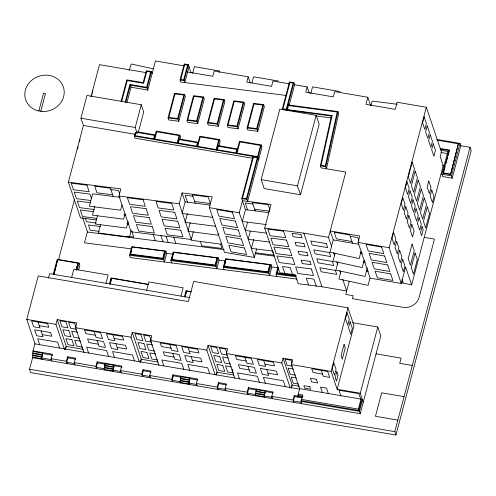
<?xml version="1.0" encoding="UTF-8"?>
<svg xmlns="http://www.w3.org/2000/svg" width="496" height="496" viewBox="0 0 496 496"><rect width="100%" height="100%" fill="white"/><g stroke="black" fill="none" stroke-linecap="round" stroke-linejoin="round"><path stroke-width="0.74" d="M138.291 132.413L143.697 111.984L141.242 104.737L86.961 95.461L80.935 118.215L83.39 125.463L68.386 182.15L120.85 188.908L118.978 195.994L131.074 231.744L191.326 239.506L191.406 238.024M331.551 246.301L328.526 237.367L345.805 172.081L321.079 167.859L320.379 165.8L331.365 116.014L282.224 109.331L289.472 81.933L293.905 82.689L294.599 84.742L289.106 105.493M337.95 111.532L338.644 113.584L326.467 168.776L325.767 166.724L337.95 111.532L288.021 104.916M253.698 239.494L251.385 248.372L272.868 251.081M38.831 110.999L43.555 93.167L45.465 93.49L40.746 111.321M35.092 344.026L26.753 319.387L38.254 275.925L188.35 301.574L193.682 281.43L347.944 307.793L353.995 325.667L337.162 389.267L360.251 393.216L363.277 402.151M90.991 96.739L99.485 64.66L146.252 72.652M77.512 149.197L78.095 147.014M79.441 141.918L80.017 139.736M91.4 96.726L91.983 94.544M92.368 93.087L92.944 90.904M48.453 278.132L49.637 273.656L189.98 297.637M436.585 139.395L460.021 143.4L460.815 145.731L470.059 147.312L471.2 150.685L395.938 435.029L30.69 372.614L29.549 369.241L32.6 357.703L32.99 350.914L34.869 343.84L299.541 389.069M53.283 274.263L57.232 259.34L79.062 263.072L79.85 265.403L78.666 269.88M53.723 274.629L57.666 259.724L77.878 263.178L76.279 270.401M54.095 274.4L57.666 259.724M58.615 259.427L74.474 199.504M32.6 355.055L42.048 356.674L42.445 355.186L42.644 353.121L33.195 351.503M42.048 359.321L41.596 357.969L42.644 353.121M64.548 349.742L55.961 324.378L57.22 319.616L76.806 322.964L75.541 327.726L83.88 352.358M71.641 277.413L73.836 269.117L108.153 274.976L105.958 283.278M51.906 361.007L51.119 358.676L52.297 354.212L32.99 350.914M76.105 269.886L77.878 263.178M121.061 101.5L126.79 79.868L143.152 82.665L146.308 70.723L151.423 71.598L152.117 73.656M121.805 101.11L127.249 80.538L143.604 83.334L146.766 71.399L150.666 72.063L146.618 87.339L129.859 84.475L125.122 102.381M77.289 269.787L79.062 263.072M94.717 206.398L92.405 215.14L123.628 219.164L125.023 213.869M125.773 102.306L130.318 85.151L147.076 88.009L147.771 90.067L131.012 87.203L130.318 85.151M127.063 102.126L131.012 87.203M97.576 215.307L95.263 224.043L126.48 228.067L128.253 221.359M65.404 349.116L66.129 346.394L83.446 349.358M65.577 349.147L66.297 346.425L57.22 319.616M100.595 224.248L98.282 232.984L129.506 237.007L131.279 230.299M67.189 363.618L66.402 361.286L67.58 356.822L75.442 358.168L74.264 362.632L75.051 364.957M67.58 356.822L67.915 357.808L66.737 362.266L74.598 363.611M252.867 158.323L135.036 138.192L134.342 136.133L135.327 132.401L136.977 132.686L135.222 127.491L141.242 104.737M147.076 88.009L151.423 71.598M147.771 90.067L155.477 60.971L183.421 65.745M136.977 132.686L137.206 131.818L155.273 134.906M122.004 204.929L120.602 210.223L89.379 206.2L92.659 193.818L120.125 197.358M109.43 283.861L111.011 277.89L148.701 284.332M109.87 284.227L111.451 278.275L148.273 284.568M110.242 283.997L111.426 279.533M154.058 139.506L156.277 131.105L179.843 135.135L180.538 137.187L179.868 139.723M96.72 368.664L95.933 366.333L97.111 361.869L121.731 366.079L120.553 370.537L121.34 372.868M97.111 361.869L97.445 362.855L96.261 367.313L104.123 368.658L104.582 370.004M296.899 279.068L130.293 257.604L129.506 255.273L131.775 246.692L165.893 251.088L166.681 253.419L164.412 262L163.624 259.668L165.893 251.088M130.355 254.101L132.221 247.039L164.703 251.224L163.004 258.8L130.529 254.615L130.355 254.101L162.831 258.286L163.004 258.8M130.529 254.615L131.651 250.381M168.045 117.912L174.561 93.291L184.642 94.569L185.337 96.627L178.82 121.247L168.739 119.964L168.045 117.912L178.12 119.189L178.82 121.247M286.341 95.474L180.687 82.045L179.986 79.986L184.233 63.947L188.319 64.647L191.109 72.887M113.286 370.952L104.389 369.433L105.171 363.804L114.074 365.323L113.026 370.177L113.479 371.529M104.123 368.658L105.171 363.804M189.019 66.7L184.816 82.572L184.121 80.519L188.319 64.647M178.12 119.189L184.642 94.569M104.582 367.356L113.479 368.875L114.074 365.323M192.634 73.402L194.413 66.687L219.585 70.99L219.195 72.478M177.618 143.53L179.843 135.135M186.992 120.317L193.508 95.697L203.583 96.98L204.284 99.033L197.761 123.653L187.686 122.376L186.992 120.317L197.067 121.601L197.761 123.653M139.32 361.832L130.981 337.199L132.24 332.438L151.826 335.78L150.561 340.541L158.9 365.18M146.661 290.234L148.856 281.933L183.173 287.798L180.978 296.1M197.067 121.601L203.583 96.98M162.831 258.286L164.703 251.224M191.326 239.506L179.23 203.757L182.094 192.938L212.189 196.819L209.324 207.638L224.452 252.321L254.38 257.436L256.624 248.942M196.986 146.841L199.801 136.208L219.443 139.562L220.137 141.614L218.891 146.314M140.604 361.255L140.969 359.898M140.418 362.644L141.317 359.247L132.24 332.438M182.094 192.938L185.12 201.878L182.057 213.441L212.152 217.322L212.35 216.572M171.653 262.93L170.866 260.598L173.135 252.018L218.277 257.839L219.071 260.164L216.795 268.745L216.008 266.414L218.277 257.839M207.551 122.934L214.067 98.313L224.142 99.591L224.837 101.649L218.321 126.269L208.246 124.986L207.551 122.934L217.626 124.211L218.321 126.269M171.709 259.433L173.581 252.371L217.087 257.976L215.388 265.552L171.883 259.947L171.709 259.433L215.214 265.038L215.388 265.552M172.075 259.241L172.819 256.413M173.191 255.006L173.581 252.371M142.612 376.501L141.819 374.176L143.003 369.712L150.865 371.058L149.68 375.515L150.474 377.847M143.003 369.712L143.332 370.692L142.154 375.156L150.015 376.501M187.376 213.702L185.082 222.375L215.177 226.257L215.376 225.513M190.228 222.611L187.934 231.285L218.029 235.166L218.414 233.721M217.626 124.211L224.142 99.591M193.421 231.589L191.121 240.244L221.21 244.206L221.427 243.381M216.622 150.195L219.443 139.562M227.298 125.445L233.821 100.824L243.896 102.102L244.59 104.16L238.074 128.78L227.999 127.497L227.298 125.445L237.379 126.722L238.074 128.78M184.45 296.676L186.031 290.712L191.313 291.611M184.89 297.048L186.471 291.09L190.985 291.865M186.05 293.837L186.471 291.09M187.618 71.994L212.79 76.297L214.191 71.002L248.18 76.812L246.779 82.1L271.56 86.335L272.961 81.046L289.422 83.861M237.379 126.722L243.896 102.102M172.54 381.616L171.746 379.285L172.93 374.827L197.551 379.037L196.373 383.495L197.16 385.826M172.93 374.827L173.259 375.807L172.081 380.271L179.943 381.61L180.401 382.962M251.993 82.764L253.574 76.793L278.355 81.028M236.263 153.549L239.518 141.242L261.299 144.962L262 147.021L247.609 201.382L246.909 199.324L261.299 144.962M189.106 383.91L180.203 382.385L180.99 376.762L189.887 378.281L188.84 383.135L189.298 384.481M179.943 381.61L180.73 378.646M247.051 127.956L253.568 103.335L263.649 104.613L264.343 106.671L257.827 131.291L247.746 130.008L247.051 127.956L257.133 129.233L257.827 131.291M215.214 265.038L217.087 257.976M180.401 380.314L189.298 381.833L189.887 378.281M257.133 129.233L263.649 104.613M224.037 269.681L223.25 267.35L225.519 258.769L271.064 264.641L271.858 266.966L269.582 275.547L268.795 273.215L271.064 264.641M266.358 224.589L242.327 221.495L245.464 209.653L241.744 198.66L252.929 156.401M224.093 266.185L225.965 259.123L269.874 264.777L268.175 272.354L224.266 266.699L224.093 266.185L268.001 271.839L268.175 272.354M224.266 266.699L225.389 262.458M254.38 257.436L239.252 212.753L242.439 200.719L270.977 204.395L264.703 228.104L279.825 272.788L295.139 274.759L298.164 283.7L321.96 286.762L346.673 290.985L342.724 279.316M215.14 374.79L206.801 350.151L208.06 345.39L227.639 348.738L226.381 353.499L234.72 378.138M247.51 222.289L245.353 230.429L266.383 233.139M261.175 179.633L279.837 109.126L316.15 115.332L319.176 124.273L300.514 194.773L264.201 188.573L261.175 179.633L297.488 185.839L300.514 194.773M250.362 231.198L248.211 239.339L269.235 242.048M216.244 374.895L216.963 372.174L233.703 375.032M216.417 374.92L217.136 372.198L208.06 345.39M286.651 110.087L293.905 82.689M218.029 389.391L217.242 387.06L218.42 382.602L226.281 383.941L225.103 388.405L225.891 390.736M218.42 382.602L218.755 383.582L217.57 388.046L225.432 389.385M294.599 84.742L307.167 86.893L305.772 92.182L333.306 96.887L334.701 91.599L367.821 97.259L370.617 105.505M310.787 93.589L312.567 86.874L340.101 91.58M268.001 271.839L269.874 264.777M297.488 185.839L316.15 115.332M276.824 276.483L276.036 274.152L277.927 267.003M296.193 275.962L277.053 273.501L278.38 267.332M277.053 273.501L278.554 267.846M247.957 394.506L247.169 392.175L248.347 387.717L272.967 391.921L271.789 396.385L272.577 398.716M248.347 387.717L248.682 388.697L247.498 393.154L255.359 394.5L255.818 395.851M265.31 391.17L265.044 393.055L256.147 391.53L256.017 391.139L256.407 389.651L265.31 391.17L264.263 396.019L264.715 397.37M255.359 394.5L256.407 389.651M264.653 394.537L255.756 393.018L255.626 395.275L264.523 396.794M290.16 387.612L281.821 362.973L283.08 358.211L292.683 359.854L291.425 364.616L299.764 389.248M367.821 97.259L365.949 104.346L395.194 109.343L397.073 102.257L426.318 107.254L441.446 151.937L440.2 156.649L443.219 165.583L411.649 284.878L401.072 282.677M291.443 387.035L291.803 385.671M291.257 388.424L292.156 385.02L283.08 358.211M411.649 284.878L405.598 267.003L401.239 283.47L370.152 278.157L358.056 242.414L359.749 236.015L330.218 230.969L333.244 239.903L329.97 252.272L359.166 258.59L361.082 251.348M293.849 402.349L293.055 400.018L294.24 395.554L302.101 396.899M371.045 105.462L372.205 101.06L397.222 104.284M294.24 395.554L294.568 396.54L293.39 400.997L301.252 402.343M335.141 253.109L332.996 261.206L362.192 267.524L364.107 260.282M301.711 403.688L300.917 401.363L302.653 394.934L298.22 394.171L298.679 395.523L303.112 396.279M337.429 264.145L335.848 270.115L365.044 276.433L367.338 267.772M337.621 263.438L337.993 262.012M340.833 271.659L338.873 279.05L368.069 285.367L369.985 278.132M349.234 281.319L345.768 294.419L353.183 295.69L352.396 298.673L403.074 307.334A13.473 12.171 -18.7 0 0 419.12 297.278L434.434 239.091L424.229 237.348M337.162 389.267L331.111 371.399L347.944 307.793M401.239 283.47L389.137 247.721L426.318 107.254M360.251 393.216L377.778 327L352.83 322.735M358.366 409.113L301.475 399.392L301.934 400.743L358.825 410.465L358.366 409.113L361.02 399.094L299.696 388.616L297.668 396.143L297.997 397.122M358.825 410.465L361.472 400.439L361.02 399.094M32.6 357.703L360.22 413.689L359.433 411.358L362.489 399.819L360.214 399.435M360.22 413.689L380.804 335.935L377.778 327M460.815 145.731L452.222 178.188L442.643 176.551L441.855 174.22L447.882 151.466L441.031 150.294M437.249 140.194L458.354 143.803L450.529 174.53L443.35 173.302L443.176 172.788L449.196 150.034L440.07 148.471M443.35 173.302L445.104 166.681M445.879 163.742L447.628 157.145M448.012 155.682L449.178 151.28M450.529 174.53L458.354 143.803M452.222 178.188L451.434 175.857L460.021 143.4M470.059 147.312L394.797 431.656L395.938 435.029M129.121 70.513L131.186 63.996L153.332 68.789M179.986 79.986L184.121 80.519M442.432 165.478L444.714 165.769M241.744 198.66L246.909 199.324M192.876 196.267L185.219 195.281L187.562 202.194M252.917 203.999L245.26 203.013L247.603 209.926M110.893 189.559L118.55 190.545L119.716 194.004M194.643 201.488L210.36 203.515L208.134 196.937L192.417 194.909L195.213 203.18M254.684 209.225L269.65 211.153M185.12 201.878L210.031 205.09M245.464 209.653L268.751 212.654M112.66 194.785L96.943 192.758L94.717 186.18L110.434 188.207L113.231 196.472M118.978 195.994L179.23 203.757M90.7 200.502L76.477 198.667L74.251 192.088L89.968 194.116L91.45 198.499M90.749 202.765L77.277 201.029L79.503 207.607L94.469 209.535M264.703 228.104L303.806 233.145L328.526 237.367M123.876 214.935L125.947 215.196M93.775 211.699L80.302 209.963L82.528 216.541L96.745 218.37M96.292 219.933L80.488 217.893L68.386 182.15M126.902 223.876L128.972 224.136M96.267 223.002L86.54 221.749L85.306 218.091M100.434 226.511L88.462 224.967L90.229 230.194L99.268 231.359M127.776 236.319L133.746 237.088L131.762 231.248M255.366 252.762L274.021 255.167L272.788 251.515M224.235 249.655L87.352 232.016L84.494 242.829L131.8 248.924M254.956 253.611L274.548 256.134M166.681 253.419L173.203 254.256M219.071 260.164L225.587 261.008M271.858 266.966L277.648 267.716M276.88 272.986L296.019 275.447M129.506 255.273L163.624 259.668M170.866 260.598L216.008 266.414M223.25 267.35L268.795 273.215M276.036 274.152L296.112 276.737M316.144 115.959L331.303 117.967M440.243 148.986L449.37 150.548L449.196 150.034M441.062 152.495L447.907 153.661M443.176 172.788L450.356 174.015M441.855 174.22L451.434 175.857M80.935 118.215L135.222 127.491M178.839 138.93L198.208 142.24M217.843 145.595L237.479 148.949M320.379 165.8L325.767 166.724M83.39 125.463L135.259 134.329M134.342 136.133L258.044 157.275L258.738 159.328M209.324 207.638L239.252 212.753M350.207 236.288L357.79 237.584L358.955 241.044M358.056 242.414L389.137 247.721M351.974 241.515L336.412 238.855L334.186 232.277L349.748 234.937L352.544 243.201M333.244 239.903L358.614 244.237M360.121 252.917L362.396 253.307M363.146 261.851L365.422 262.241M366.172 270.791L368.447 271.182M376.061 353.84L401.084 358.118L399.702 363.339L412.306 365.496M26.753 319.387L55.961 324.378M75.541 327.726L130.981 337.199M150.561 340.541L206.801 350.151M226.381 353.499L281.821 362.973M291.425 364.616L331.111 371.399M76.688 329.325L70.705 328.302L68.646 322.233L74.636 323.256L76.062 327.472M151.708 342.147L145.725 341.124L143.666 335.054L149.656 336.077L151.082 340.287M227.528 355.099L221.538 354.076L219.486 348.006L225.469 349.029L226.901 353.245M292.423 366.191L287.184 365.298L285.132 359.222L291.115 360.245L292.063 363.06M39.258 325.68L48.837 327.317L47.579 323.609L31.62 320.881L33.616 326.783L40.002 327.875L38.006 321.972M77.661 332.19L71.672 331.167L73.73 337.237L79.713 338.26M95.381 335.271L85.802 333.634L84.543 329.927L100.508 332.655L102.505 338.557L96.119 337.466L94.122 331.564M114.136 338.477L123.709 340.113L122.456 336.406L106.491 333.678L108.494 339.58L114.874 340.671L112.877 334.769M152.681 345.011L146.692 343.988L148.75 350.058L154.733 351.081M170.996 348.192L161.423 346.555L160.165 342.848L176.13 345.576L178.126 351.478L171.74 350.387L169.744 344.484M189.354 351.329L198.933 352.966L197.675 349.258L181.716 346.53L183.712 352.433L190.098 353.524L188.096 347.622M228.495 357.969L222.512 356.946L224.564 363.016L230.553 364.039M246.214 361.051L236.642 359.414L235.383 355.7L251.348 358.428L253.344 364.331L246.958 363.239L244.962 357.337M264.969 364.256L274.548 365.887L273.296 362.179L257.331 359.451L259.327 365.354L265.713 366.445L263.717 360.542M293.39 369.055L288.151 368.162L290.21 374.232L295.449 375.125M322.574 374.096L312.995 372.459L311.742 368.751L327.701 371.479L329.697 377.382L323.311 376.29L321.315 370.388M80.681 341.13L74.698 340.107L76.75 346.177L82.739 347.2M155.701 353.946L149.718 352.923L151.77 358.992L157.759 360.015M231.52 366.904L225.537 365.881L227.59 371.95L233.579 372.973M296.416 377.995L291.177 377.096L293.235 383.166L298.468 384.065M42.284 334.62L51.863 336.257L50.604 332.549L34.646 329.821L36.642 335.718L43.028 336.809L41.025 330.913M98.406 344.212L88.827 342.575L87.569 338.861L103.534 341.589L105.53 347.491L99.144 346.4L97.148 340.498M117.161 347.417L126.734 349.054L125.482 345.34L109.517 342.612L111.513 348.514L117.899 349.606L115.903 343.703M174.022 357.132L164.443 355.496L163.19 351.788L179.149 354.516L181.152 360.412L174.766 359.321L172.769 353.425M192.38 360.27L201.953 361.906L200.7 358.193L184.735 355.465L186.738 361.367L193.118 362.458L191.121 356.556M249.24 369.985L239.667 368.348L238.409 364.641L254.374 367.369L256.37 373.271L249.984 372.18L247.988 366.277M267.995 373.19L277.574 374.827L276.315 371.12L260.357 368.392L262.353 374.294L268.739 375.385L266.743 369.483M404.06 396.645L381.666 392.82L375.453 416.293L397.848 420.118M141.149 359.216L157.883 362.074M291.983 384.989L299.547 386.285M42.774 353.512L52.632 355.192M67.915 357.808L75.776 359.147M97.445 362.855L105.307 364.194M114.204 365.713L122.066 367.059M143.332 370.692L151.193 372.037M173.259 375.807L181.121 377.152L180.99 376.762M190.024 378.671L197.885 380.017M218.755 383.582L226.616 384.927M248.682 388.697L256.544 390.042M265.441 391.561L273.302 392.906M294.568 396.54L302.43 397.879M32.798 352.997L42.247 354.609M104.78 365.298L113.677 366.817M180.594 378.256L189.497 379.775M256.017 391.139L264.914 392.658M32.99 353.574L42.445 355.186M104.972 365.874L113.869 367.393M180.792 378.832L189.689 380.351M51.119 358.676L66.402 361.286M74.264 362.632L95.933 366.333M120.553 370.537L141.819 374.176M149.68 375.515L171.746 379.285M196.373 383.495L217.242 387.06M225.103 388.405L247.169 392.175M271.789 396.385L293.055 400.018M300.917 401.363L359.433 411.358M32.798 355.651L42.247 357.263M104.78 367.945L113.677 369.47M180.6 380.903L189.497 382.422M256.017 393.793L264.914 395.312M41.596 357.969L51.454 359.656M113.026 370.177L120.881 371.523M188.84 383.135L196.701 384.474M264.263 396.019L272.124 397.364M32.407 357.132L41.856 358.744M29.549 369.241L394.965 431.687M401.636 281.945L403.105 282.249L402.113 279.322M307.167 86.893L309.262 93.081M333.647 252.489L334.577 255.242M336.796 261.807L337.788 264.721M339.76 270.562L340.752 273.476M360.921 399.553L358.918 393.65L338.966 390.24L340.963 396.143M303.806 233.145L321.96 286.762M248.18 76.812L250.275 82.999M316.25 286.025L313.912 279.112L306.255 278.126L308.593 285.039M292.516 274.437L290.179 267.524L282.522 266.538L284.859 273.451M269.96 209.944L268.175 204.674L252.458 202.647L255.26 210.918M328.321 393.557L326.473 388.108L320.49 387.085L322.257 392.311M285.33 386.638L283.334 380.736L263.382 377.326L265.379 383.228M225.965 259.123L226.139 259.631M220.497 244.075L221.985 248.459L201.835 245.867L200.353 241.478M259.396 382.205L257.393 376.303L237.441 372.893L239.444 378.795M232.233 369.012L232.946 371.12M173.736 237.175L175.844 243.393M166.067 236.146L168.187 242.408M209.715 373.717L207.712 367.815L187.761 364.405L189.763 370.307M160.84 235.513L162.948 241.732M153.171 234.484L155.291 240.746M183.774 369.284L181.778 363.382L161.826 359.972L163.823 365.874M111.451 278.275L111.625 278.789M134.49 360.865L132.494 354.962L112.542 351.552L114.539 357.455M82.683 217.738L87.525 232.035M108.556 356.432L106.559 350.529L86.608 347.119L88.604 353.022M59.619 348.068L57.623 342.166L37.671 338.756L39.668 344.658M332.109 115.518L321.117 165.335L325.289 166.048L337.206 112.022L288.48 105.567L287.413 109.597L332.109 115.518M135.786 133.077L135.098 135.668L153.599 138.83L154.516 135.371L137.665 132.488L137.435 133.356L135.786 133.077M156.736 131.781L154.814 139.041L177.165 142.86L179.087 135.6L156.736 131.781M175.026 93.936L168.814 117.416L177.661 118.544L183.873 95.058L175.026 93.936M184.692 64.623L180.755 79.496L183.656 79.868L187.562 65.112L184.692 64.623M179.298 139.605L178.38 143.065L196.534 146.165L197.445 142.705L179.298 139.605M193.973 96.342L187.755 119.827L196.602 120.95L202.821 97.47L193.973 96.342M200.26 136.877L197.749 146.376L216.169 149.525L218.68 140.027L200.26 136.877M214.532 98.958L208.314 122.444L217.161 123.566L223.38 100.08L214.532 98.958M218.302 146.27L217.384 149.73L235.805 152.88L236.716 149.414L218.302 146.27M234.248 101.426L228.011 124.986L236.945 126.12L243.183 102.56L234.248 101.426M239.977 141.912L237.02 153.084L257.585 156.6L260.543 145.427L239.977 141.912M254.033 103.98L247.82 127.466L256.668 128.588L262.88 105.102L254.033 103.98M253.388 157.071L242.507 198.171L246.45 198.679L257.281 157.74L253.388 157.071M289.931 82.603L282.98 108.866L286.192 109.418L293.142 83.154L289.931 82.603M333.833 362.725L332.252 368.695L334.478 375.274L336.059 369.303L333.833 362.725M347.064 312.74L345.483 318.711L347.708 325.283L349.289 319.319L347.064 312.74M336.852 371.665L335.277 377.636L336.474 381.176L338.055 375.205L336.852 371.665M344.063 344.435L341.099 355.626L342.302 359.166L345.259 347.975L344.063 344.435M350.089 321.675L348.508 327.645L350.734 334.223L352.315 328.253L350.089 321.675M393.601 232.382L392.02 238.353L394.246 244.931L395.827 238.96L393.601 232.382M402.783 197.693L401.208 203.658L403.434 210.236L405.009 204.265L402.783 197.693M406.98 181.852L405.399 187.823L407.625 194.395L409.206 188.43L406.98 181.852M412.182 162.192L408.332 176.743L410.558 183.322L414.408 168.77L412.182 162.192M424.167 116.92L422.586 122.884L424.812 129.462L426.393 123.492L424.167 116.92M396.626 241.323L395.045 247.293L397.271 253.865L398.852 247.901L396.626 241.323M405.809 206.627L404.228 212.598L406.46 219.176L408.034 213.206L405.809 206.627M410.006 190.786L408.425 196.757L410.651 203.335L412.232 197.365L410.006 190.786M415.208 171.132L411.358 185.678L413.583 192.256L417.434 177.704L415.208 171.132M427.192 125.854L425.611 131.824L427.837 138.396L429.418 132.432L427.192 125.854M399.652 250.257L398.071 256.227L400.297 262.806L401.878 256.835L399.652 250.257M408.834 215.568L407.253 221.532L409.479 228.11L411.06 222.14L408.834 215.568M413.025 199.727L411.451 205.691L413.676 212.269L415.251 206.299L413.025 199.727M418.233 180.067L414.383 194.618L416.609 201.19L420.459 186.645L418.233 180.067M430.218 134.794L428.637 140.759L430.863 147.337L432.444 141.366L430.218 134.794M402.678 259.197L401.097 265.162L403.322 271.74L404.903 265.769L402.678 259.197M411.86 224.502L410.279 230.473L412.505 237.045L414.086 231.08L411.86 224.502M416.051 208.661L414.476 214.632L416.702 221.21L418.277 215.239L416.051 208.661M421.259 189.007L417.403 203.552L419.628 210.13L423.485 195.579L421.259 189.007M433.244 143.728L431.663 149.699L433.888 156.271L435.469 150.307L433.244 143.728M412.058 244.125L408.208 258.676L410.434 265.248L414.284 250.703L412.058 244.125M419.077 217.601L417.496 223.566L419.721 230.144L421.302 224.173L419.077 217.601M424.278 197.941L420.428 212.493L422.654 219.065L426.504 204.519L424.278 197.941M428.755 181.052L427.174 187.017L429.4 193.595L430.981 187.624L428.755 181.052M415.084 253.065L411.234 267.611L413.459 274.189L417.31 259.637L415.084 253.065M422.102 226.536L420.521 232.506L421.606 235.705L423.187 229.741L422.102 226.536M427.304 206.875L423.454 221.427L425.68 228.005L429.53 213.454L427.304 206.875M431.78 189.987L430.199 195.957L432.425 202.529L434.006 196.565L431.78 189.987M42.315 111.495L37.318 110.639A19.902 17.98 -18.7 0 1 30.913 80.96A19.902 17.98 -18.7 0 1 63.19 86.478A19.902 17.98 -18.7 0 1 42.315 111.495M86.943 185.182L71.226 183.154L73.451 189.732L89.168 191.754L86.943 185.182M143.096 199.745L127.379 197.718L129.605 204.296L145.322 206.317L143.096 199.745M171.703 203.428L155.992 201.407L158.218 207.979L173.929 210.006L171.703 203.428M146.122 208.68L130.405 206.658L132.63 213.23L148.347 215.258L146.122 208.68M174.728 212.369L159.018 210.341L161.243 216.919L176.954 218.941L174.728 212.369M283.538 231.173L267.821 229.146L270.047 235.724L285.764 237.745L283.538 231.173M300.898 234.521L292.032 233.374L293.173 236.747L302.039 237.894L300.898 234.521M149.147 217.62L133.43 215.593L135.656 222.171L151.373 224.192L149.147 217.62M177.754 221.303L162.037 219.282L164.263 225.854L179.98 227.881L177.754 221.303M286.564 240.107L270.847 238.086L273.073 244.658L288.79 246.686L286.564 240.107M303.924 243.455L295.058 242.315L296.199 245.687L305.065 246.828L303.924 243.455M152.173 226.554L136.456 224.527L138.682 231.105L154.399 233.132L152.173 226.554M180.78 230.243L165.063 228.216L167.288 234.794L183.005 236.815L180.78 230.243M289.59 249.048L273.873 247.02L276.098 253.599L291.815 255.62L289.59 249.048M306.95 252.396L298.084 251.249L299.224 254.622L308.09 255.769L306.95 252.396M292.615 257.982L276.898 255.955L279.124 262.533L294.841 264.56L292.615 257.982M309.975 261.33L301.109 260.189L302.25 263.562L311.116 264.703L309.975 261.33M311.352 268.944L295.641 266.916L297.867 273.494L313.577 275.522L311.352 268.944M232.295 212.195L216.733 209.535L218.959 216.113L234.521 218.773L232.295 212.195M235.321 221.129L219.759 218.469L221.985 225.048L237.547 227.707L235.321 221.129M381.604 247.07L366.042 244.41L368.268 250.982L383.83 253.642L381.604 247.07M326.318 243.592L310.756 240.932L312.127 244.974L327.689 247.634L326.318 243.592M238.347 230.07L222.785 227.41L225.01 233.982L240.572 236.642L238.347 230.07M384.629 256.004L369.067 253.344L371.293 259.923L386.855 262.582L384.629 256.004M329.344 252.526L313.782 249.866L315.152 253.915L330.714 256.575L329.344 252.526M241.372 239.004L225.81 236.344L228.036 242.922L243.598 245.582L241.372 239.004M387.655 264.945L372.093 262.285L374.319 268.857L389.881 271.517L387.655 264.945M332.37 261.46L316.808 258.807L318.178 262.849L333.74 265.509L332.37 261.46M244.398 247.944L228.836 245.284L231.062 251.856L246.624 254.516L244.398 247.944M390.681 273.879L375.119 271.219L377.344 277.797L392.906 280.457L390.681 273.879M335.395 270.401L319.833 267.741L321.203 271.789L336.765 274.449L335.395 270.401M65.856 321.755L59.867 320.732L61.926 326.802L67.909 327.825L65.856 321.755M140.876 334.577L134.887 333.554L136.946 339.624L142.929 340.647L140.876 334.577M216.69 347.529L210.707 346.506L212.759 352.575L218.748 353.598L216.69 347.529M68.882 330.689L62.893 329.666L64.951 335.736L70.934 336.759L68.882 330.689M143.902 343.511L137.913 342.488L139.971 348.558L145.954 349.581L143.902 343.511M219.716 356.469L213.733 355.446L215.785 361.516L221.774 362.539L219.716 356.469M316.386 379.26L310.403 378.237L311.655 381.945L317.645 382.968L316.386 379.26M71.908 339.63L65.918 338.607L67.971 344.677L73.96 345.7L71.908 339.63M146.928 352.445L140.938 351.422L142.997 357.498L148.98 358.515L146.928 352.445M222.741 365.403L216.758 364.38L218.81 370.45L224.8 371.473L222.741 365.403M309.826 386.694L303.843 385.671L304.699 388.201L310.682 389.224L309.826 386.694"/></g></svg>
